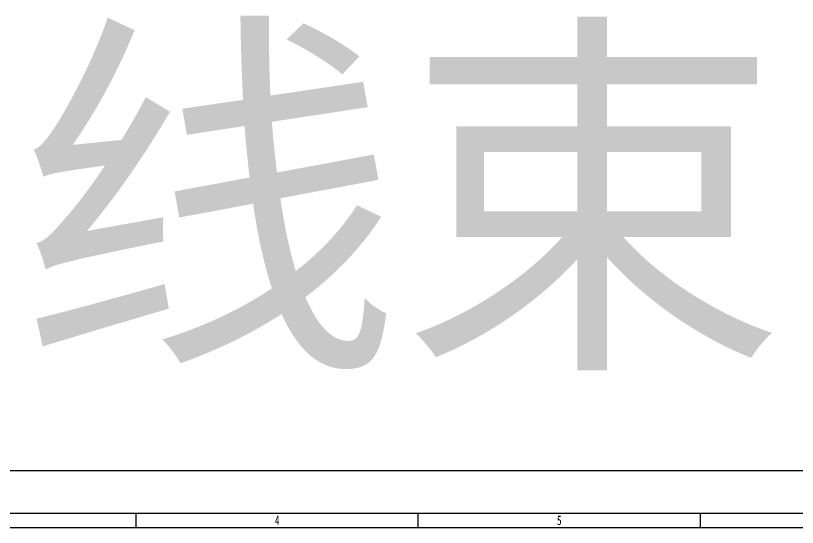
# Model space of a CAD drawing. Header units: inches. Extents: x 47316 to 59086, y 3141 to 11743.
# Drawn here: x 50525.1 to 50802.3, y 11561.2 to 11742.7 of the extents above; entities that cross this region are included whole.
import ezdxf

# ---------------------------------------------------------------- set-up
doc = ezdxf.new("R2010")
doc.units = ezdxf.units.IN
doc.header["$MEASUREMENT"] = 0
doc.styles.add('MtX_SimSun', font='')
doc.styles.get("Standard").update_dxf_attribs({"font": ''})
doc.styles.get('MtX_SimSun').set_extended_font_data('SimSun')
doc.styles.get('Standard').set_extended_font_data('SimSun')

msp = doc.modelspace()

# ---------------------------------------------------------------- linework, layer by layer
at = {"color": 0, "lineweight": -3}
for p, q in [((52030.93, 11581.24), (50247.93, 11581.24)), ((50267.93, 11566.24), (52010.93, 11566.24)), ((50567.93, 11561.24), (50567.93, 11566.24)), ((50667.93, 11561.24), (50667.93, 11566.24)), ((50767.93, 11561.24), (50767.93, 11566.24)), ((50267.93, 11561.24), (52010.93, 11561.24))]:
    msp.add_line(p, q, dxfattribs=at)

# ---------------------------------------------------------------- texts
at = {"color": 0, "lineweight": -3, "style": 'MtX_SimSun', "width": 0.7}
for s, p in [('4', (50617.08, 11562.04)), ('5', (50717.09, 11562.04))]:
    msp.add_text(s, height=3.4, dxfattribs=at).set_placement(p)
at = {"insert": (50252.38, 11727.9), "char_height": 100, "width": 753.3854, "attachment_point": 1}
msp.add_mtext('{\\C2;动力线束}', dxfattribs=at)

doc.saveas('drawing.dxf')
